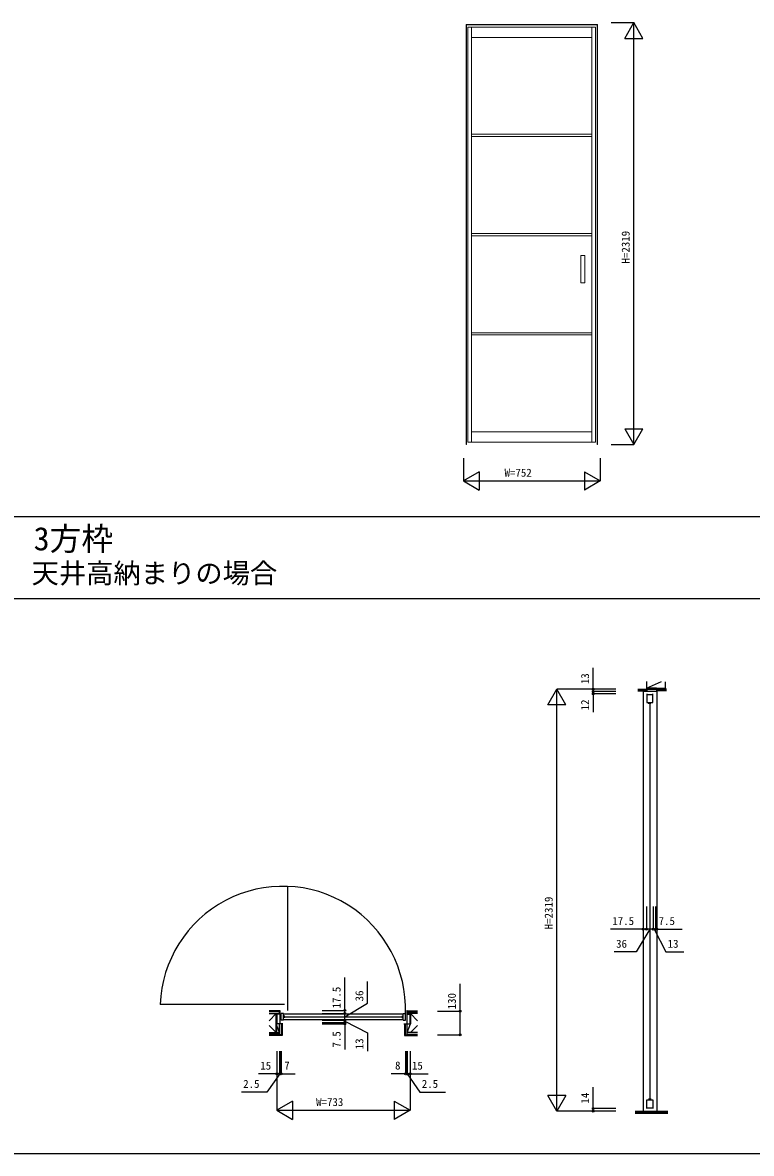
# Model space of a CAD drawing. Units: millimetres, scale not verified. Extents: x -14341 to 14340, y -10000 to 10000.
# Drawn here: x -8590 to -4584, y -10000 to -3785 of the extents above; entities that cross this region are included whole.
import ezdxf
from ezdxf.enums import TextEntityAlignment as Align

# ---------------------------------------------------------------- set-up
doc = ezdxf.new("R2010")
doc.units = ezdxf.units.MM
doc.header["$LTSCALE"] = 50
for name, color, linetype in [('0-0_0', 7, 'Continuous'), ('0-2_YKK_B1', 4, 'Continuous'), ('0-3_YKK_C1', 4, 'Continuous'), ('0-4_YKK_F1', 7, 'Continuous'), ('0-5_YKK_N1', 2, 'Continuous'), ('0-6_YKK_Z1', 7, 'Continuous')]:
    doc.layers.add(name, color=color, linetype=linetype)
doc.layers.add('0-1_YKK_A1', color=4, linetype='Continuous', lineweight=18)
doc.styles.add('ＭＳ ゴシック', font='')
doc.styles.get('ＭＳ ゴシック').set_extended_font_data('MS Gothic')

msp = doc.modelspace()

# ---------------------------------------------------------------- linework, layer by layer
at = {"layer": '0-1_YKK_A1'}
for p, q in [((-6151.9, -3795.45), (-5429.9, -3795.45)), ((-6151.9, -3795.45), (-6151.9, -6103.95)), ((-6149.4, -3795.45), (-6149.4, -6103.95)), ((-6149.4, -3797.95), (-5432.4, -3797.95)), ((-6142.4, -3809.95), (-5440.4, -3809.95)), ((-6142.4, -3809.95), (-6142.4, -6089.95)), ((-6122.4, -3809.95), (-6122.4, -6089.95)), ((-5460.4, -3809.95), (-5460.4, -6089.95)), ((-5440.4, -3809.95), (-5440.4, -6089.95)), ((-5432.4, -3795.45), (-5432.4, -6103.95)), ((-5429.9, -3795.45), (-5429.9, -6103.95)), ((-6122.4, -3865.95), (-5460.4, -3865.95)), ((-6122.4, -4398.87), (-5460.4, -4398.87)), ((-6122.4, -4410.87), (-5460.4, -4410.87)), ((-6122.4, -4943.95), (-5460.4, -4943.95)), ((-6122.4, -4955.95), (-5460.4, -4955.95)), ((-5521, -5064.95), (-5521, -5214.95)), ((-5521, -5064.95), (-5500, -5064.95)), ((-5500, -5064.95), (-5500, -5214.95)), ((-5521, -5214.95), (-5500, -5214.95)), ((-6122.4, -5489.02), (-5460.4, -5489.02)), ((-6122.4, -5501.02), (-5460.4, -5501.02)), ((-6142.4, -6089.95), (-5440.4, -6089.95)), ((-6122.4, -6033.95), (-5460.4, -6033.95)), ((-6149.4, -6103.95), (-6151.9, -6103.95)), ((-5432.4, -6103.95), (-5429.9, -6103.95))]:
    msp.add_line(p, q, dxfattribs=at)
at = {"layer": '0-1_YKK_A1', "color": 3}
msp.add_line((-5104.15, -7448.7), (-5104.15, -7442.7), dxfattribs=at)
at = {"layer": '0-2_YKK_B1'}
for p, q in [((-7134.77, -8532.2), (-7134.77, -9215.2)), ((-7150.77, -9181.2), (-7833.78, -9181.2)), ((-7178.28, -9213.7), (-7175.78, -9213.7)), ((-7175.78, -9213.7), (-7175.78, -9287.7)), ((-7156.77, -9232.7), (-6497.78, -9232.7)), ((-7148.77, -9244.85), (-7156.77, -9244.85)), ((-7148.77, -9253.55), (-7156.77, -9253.55)), ((-7154.77, -9249.2), (-6499.78, -9249.2)), ((-6505.78, -9244.85), (-6497.78, -9244.85)), ((-6505.78, -9253.55), (-6497.78, -9253.55)), ((-6477.78, -9213.7), (-6477.78, -9287.7)), ((-6477.78, -9213.7), (-6475.28, -9213.7)), ((-7159.78, -9287.7), (-7193.28, -9287.7)), ((-6497.78, -9265.7), (-7156.77, -9265.7)), ((-6493.78, -9287.7), (-6460.28, -9287.7))]:
    msp.add_line(p, q, dxfattribs=at)
for points in [[(-7175.78, -9233.7), (-7193.28, -9233.7), (-7193.28, -9287.7)], [(-7156.77, -9267.2), (-7156.77, -9231.2), (-7168.77, -9231.2)], [(-7156.77, -9267.2), (-7168.77, -9267.2), (-7168.77, -9231.2)], [(-6497.78, -9267.2), (-6497.78, -9231.2), (-6485.78, -9231.2)], [(-6497.78, -9267.2), (-6485.78, -9267.2), (-6485.78, -9231.2)], [(-6477.78, -9233.7), (-6460.28, -9233.7), (-6460.28, -9287.7)]]:
    msp.add_lwpolyline(points, dxfattribs=at)
msp.add_arc((-7159.77, -9206.2), 674.46, 357.87576, 177.87576, dxfattribs=at)
at = {"layer": '0-3_YKK_C1'}
for p, q in [((-5178.15, -7459.2), (-5178.15, -7461.7)), ((-5178.15, -7461.7), (-5178.15, -9767.7)), ((-5159.15, -7478.3), (-5126.15, -7478.3)), ((-5147.3, -7529.7), (-5147.3, -7521.7)), ((-5142.65, -7523.7), (-5142.65, -9703.7)), ((-5138, -7529.7), (-5138, -7521.7)), ((-5159.15, -9749.1), (-5126.15, -9749.1)), ((-5147.3, -9697.7), (-5147.3, -9705.7)), ((-5138, -9697.7), (-5138, -9705.7))]:
    msp.add_line(p, q, dxfattribs=at)
for points in [[(-5105.65, -7448.7), (-5105.65, -7461.7), (-5178.15, -7461.7)], [(-5105.65, -7448.7), (-5158.15, -7448.7), (-5158.15, -7461.7)], [(-5105.65, -7448.7), (-5104.15, -7448.7), (-5104.15, -9767.7)], [(-5159.15, -7473.7), (-5159.15, -7521.7), (-5126.15, -7521.7), (-5126.15, -7473.7)], [(-5159.15, -9753.7), (-5159.15, -9705.7), (-5126.15, -9705.7), (-5126.15, -9753.7)]]:
    msp.add_lwpolyline(points, dxfattribs=at)
at = {"layer": '0-4_YKK_F1'}
for p, q in [((-14340.9, -6499.7), (14159.1, -6499.7)), ((-14340.9, -6949.7), (14159.1, -6949.7)), ((-14340.9, -9999.7), (14340.12, -9999.7))]:
    msp.add_line(p, q, dxfattribs=at)
at = {"layer": '0-5_YKK_N1'}
for p, q in [((-5354.9, -3784.95), (-5229.9, -3784.95)), ((-5279.9, -3871.55), (-5229.9, -3784.95)), ((-5229.9, -6103.95), (-5229.9, -3784.95)), ((-5279.9, -6017.35), (-5179.9, -6017.35)), ((-5354.9, -6103.95), (-5229.9, -6103.95)), ((-6166.9, -6178.95), (-6166.9, -6303.95)), ((-5414.9, -6178.95), (-5414.9, -6303.95)), ((-6080.3, -6253.95), (-6166.9, -6303.95)), ((-6080.3, -6253.95), (-6080.3, -6353.95)), ((-5501.5, -6253.95), (-5501.5, -6353.95)), ((-5501.5, -6253.95), (-5414.9, -6303.95)), ((-6166.9, -6303.95), (-6080.3, -6353.95)), ((-6166.9, -6303.95), (-5414.9, -6303.95)), ((-5414.9, -6303.95), (-5501.5, -6353.95)), ((-5453.15, -7448.7), (-5453.15, -7330.97)), ((-5603.15, -7535.3), (-5653.15, -7448.7)), ((-5328.15, -7448.7), (-5653.15, -7448.7)), ((-5653.15, -9767.7), (-5653.15, -7448.7)), ((-5328.15, -7448.7), (-5453.15, -7448.7)), ((-5453.15, -7461.7), (-5453.15, -7448.7)), ((-5453.15, -7461.7), (-5453.15, -7461.52)), ((-5328.15, -7461.7), (-5453.15, -7461.7)), ((-5453.15, -7461.7), (-5453.15, -7473.7)), ((-5328.15, -7473.7), (-5453.15, -7473.7)), ((-5453.15, -7473.7), (-5453.15, -7575.06)), ((-5178.15, -8642.7), (-5178.15, -8767.7)), ((-5160.65, -8642.7), (-5160.65, -8767.7)), ((-5160.65, -8642.7), (-5160.65, -8767.7)), ((-5124.65, -8642.7), (-5124.65, -8767.7)), ((-5124.65, -8642.7), (-5124.65, -8767.7)), ((-5111.65, -8642.7), (-5111.65, -8767.7)), ((-5104.15, -8642.7), (-5104.15, -8767.7)), ((-5178.15, -8767.7), (-5358.51, -8767.7)), ((-5160.65, -8767.7), (-5178.15, -8767.7)), ((-5124.65, -8767.7), (-5160.65, -8767.7)), ((-5160.65, -8767.7), (-5160.47, -8767.7)), ((-5124.65, -8767.7), (-5124.83, -8767.7)), ((-5111.65, -8767.7), (-5124.65, -8767.7)), ((-5111.65, -8767.7), (-5124.65, -8767.7)), ((-5111.65, -8767.7), (-5104.15, -8767.7)), ((-5111.65, -8767.7), (-5111.47, -8767.7)), ((-5104.15, -8767.7), (-4963.79, -8767.7)), ((-6818.94, -9213.7), (-6818.94, -9033.34)), ((-6943.94, -9213.7), (-6818.94, -9213.7)), ((-6943.94, -9231.2), (-6818.94, -9231.2)), ((-6943.94, -9231.2), (-6818.94, -9231.2)), ((-6818.94, -9231.2), (-6818.94, -9213.7)), ((-6818.94, -9267.2), (-6818.94, -9231.2)), ((-6818.94, -9231.2), (-6818.94, -9231.38)), ((-6310.28, -9218.2), (-6185.27, -9218.2)), ((-6943.94, -9267.2), (-6818.94, -9267.2)), ((-6943.94, -9267.2), (-6818.94, -9267.2)), ((-6943.94, -9280.2), (-6818.94, -9280.2)), ((-6943.94, -9287.7), (-6818.94, -9287.7)), ((-6818.94, -9267.2), (-6818.94, -9267.02)), ((-6818.94, -9280.2), (-6818.94, -9267.2)), ((-6818.94, -9280.2), (-6818.94, -9267.2)), ((-6818.94, -9280.2), (-6818.94, -9287.7)), ((-6818.94, -9280.2), (-6818.94, -9280.38)), ((-6818.94, -9287.7), (-6818.94, -9428.06)), ((-6310.28, -9348.2), (-6185.27, -9348.2)), ((-7193.28, -9437.7), (-7193.28, -9762.7)), ((-7193.28, -9437.7), (-7193.28, -9562.7)), ((-7178.28, -9437.7), (-7178.28, -9562.7)), ((-7175.78, -9437.7), (-7175.78, -9562.7)), ((-7175.78, -9437.7), (-7175.78, -9562.7)), ((-7168.78, -9437.7), (-7168.78, -9562.7)), ((-6485.78, -9437.7), (-6485.78, -9562.7)), ((-6477.78, -9437.7), (-6477.78, -9562.7)), ((-6477.78, -9437.7), (-6477.78, -9562.7)), ((-6475.28, -9437.7), (-6475.28, -9562.7)), ((-6460.28, -9437.7), (-6460.28, -9562.7)), ((-6460.28, -9437.7), (-6460.28, -9762.7)), ((-7193.28, -9562.7), (-7293.64, -9562.7)), ((-7178.28, -9562.7), (-7193.28, -9562.7)), ((-7178.28, -9562.7), (-7178.46, -9562.7)), ((-7178.28, -9562.7), (-7175.78, -9562.7)), ((-7178.28, -9562.7), (-7175.78, -9562.7)), ((-7175.78, -9562.7), (-7168.78, -9562.7)), ((-7175.78, -9562.7), (-7175.6, -9562.7)), ((-7168.77, -9562.7), (-7091.19, -9562.7)), ((-6485.78, -9562.7), (-6563.36, -9562.7)), ((-6477.78, -9562.7), (-6485.78, -9562.7)), ((-6477.78, -9562.7), (-6477.96, -9562.7)), ((-6475.28, -9562.7), (-6477.78, -9562.7)), ((-6475.28, -9562.7), (-6477.78, -9562.7)), ((-6475.28, -9562.7), (-6475.1, -9562.7)), ((-6475.28, -9562.7), (-6460.28, -9562.7)), ((-6460.28, -9562.7), (-6359.92, -9562.7)), ((-5603.15, -9681.1), (-5703.15, -9681.1)), ((-5453.15, -9753.7), (-5453.15, -9635.97)), ((-7106.67, -9712.7), (-7193.28, -9762.7)), ((-7106.67, -9712.7), (-7106.67, -9812.7)), ((-6546.88, -9712.7), (-6546.88, -9812.7)), ((-6546.88, -9712.7), (-6460.28, -9762.7)), ((-5328.15, -9753.7), (-5453.15, -9753.7)), ((-5453.15, -9767.7), (-5453.15, -9753.7)), ((-7193.28, -9762.7), (-6460.28, -9762.7)), ((-7193.27, -9762.7), (-7106.67, -9812.7)), ((-6460.27, -9762.7), (-6546.88, -9812.7)), ((-5328.15, -9767.7), (-5653.15, -9767.7))]:
    msp.add_line(p, q, dxfattribs=at)
for points in [[(-5279.9, -3871.55), (-5179.9, -3871.55), (-5229.9, -3784.95)], [(-5279.9, -6017.35), (-5229.9, -6103.95), (-5179.9, -6017.35)], [(-5603.15, -7535.3), (-5703.15, -7535.3), (-5653.15, -7448.7)], [(-5328.15, -7461.7), (-5453.15, -7461.7), (-5453.15, -7461.88)], [(-5111.65, -8642.7), (-5111.65, -8767.7), (-5111.83, -8767.7)], [(-5142.65, -8767.7), (-5217.53, -8892.7), (-5337.53, -8892.7)], [(-5118.15, -8767.7), (-5054.31, -8892.7), (-4954.31, -8892.7)], [(-6818.94, -9249.2), (-6693.94, -9174.32), (-6693.94, -9054.32)], [(-6185.27, -9348.2), (-6185.27, -9218.2), (-6185.27, -9068.02)], [(-6943.94, -9280.2), (-6818.94, -9280.2), (-6818.94, -9280.02)], [(-6818.94, -9273.7), (-6693.94, -9337.54), (-6693.94, -9437.54)], [(-7178.28, -9437.7), (-7178.28, -9562.7), (-7178.1, -9562.7)], [(-6475.28, -9437.7), (-6475.28, -9562.7), (-6475.46, -9562.7)], [(-7177.03, -9562.7), (-7247.68, -9662.7), (-7387.68, -9662.7)], [(-6476.53, -9562.7), (-6405.81, -9662.7), (-6265.81, -9662.7)], [(-5603.15, -9681.1), (-5653.15, -9767.7), (-5703.15, -9681.1)], [(-5328.15, -9767.7), (-5453.15, -9767.7), (-5453.15, -9767.88)]]:
    msp.add_lwpolyline(points, dxfattribs=at)
for centre in [(-5453.15, -7448.7), (-5453.15, -7461.7), (-5453.15, -7473.7), (-5178.15, -8767.7), (-5160.65, -8767.7), (-5124.65, -8767.7), (-5111.65, -8767.7), (-5104.15, -8767.7), (-6818.94, -9213.7), (-6818.94, -9231.2), (-6185.28, -9218.2), (-6818.94, -9267.2), (-6818.94, -9280.2), (-6818.94, -9287.7), (-6185.28, -9348.2), (-7193.28, -9562.7), (-7178.28, -9562.7), (-7175.78, -9562.7), (-7168.78, -9562.7), (-6485.78, -9562.7), (-6477.78, -9562.7), (-6475.28, -9562.7), (-6460.28, -9562.7), (-5453.15, -9753.7), (-5453.15, -9767.7)]:
    msp.add_circle(centre, 5, dxfattribs=at)
at = {"layer": '0-6_YKK_Z1'}
for p, q in [((-5207.78, -7448.2), (-5161.15, -7448.2)), ((-5207.78, -7450.2), (-5161.15, -7450.2)), ((-5207.28, -7455.7), (-5161.15, -7455.7)), ((-5161.15, -7442.7), (-5077.34, -7406.78)), ((-5161.15, -7448.7), (-5104.65, -7442.7)), ((-5157.85, -7448.7), (-5104.15, -7448.7)), ((-5157.85, -7448.7), (-5104.15, -7448.7)), ((-5104.15, -7448.2), (-5056.15, -7442.7)), ((-5104.15, -7458.2), (-5104.15, -7445.7)), ((-5104.15, -7458.2), (-5104.15, -7445.7)), ((-5056.15, -7448.2), (-5104.15, -7448.2)), ((-5050.16, -7448.2), (-5104.15, -7448.2)), ((-5050.16, -7450.2), (-5104.15, -7450.2)), ((-5050.16, -7455.7), (-5104.15, -7455.7)), ((-5050.16, -7457.7), (-5104.15, -7457.7)), ((-5056.15, -7448.2), (-5056.15, -7407.28)), ((-7178.28, -9215.7), (-7235.54, -9215.7)), ((-7178.27, -9218.7), (-7235.54, -9218.7)), ((-7178.27, -9220.2), (-7235.54, -9220.2)), ((-7235.54, -9229.7), (-7178.27, -9229.7)), ((-7235.54, -9231.2), (-7178.27, -9231.2)), ((-7196.27, -9231.2), (-7235.54, -9270.47)), ((-7196.27, -9288.2), (-7193.28, -9231.2)), ((-7196.27, -9336.2), (-7196.27, -9231.2)), ((-7178.27, -9231.2), (-7178.27, -9215.7)), ((-6476.28, -9215.7), (-6419.01, -9215.7)), ((-6476.28, -9231.2), (-6476.28, -9215.7)), ((-6476.28, -9218.7), (-6419.01, -9218.7)), ((-6476.28, -9220.2), (-6419.01, -9220.2)), ((-6419.01, -9229.7), (-6476.28, -9229.7)), ((-6419.01, -9231.2), (-6476.28, -9231.2)), ((-6457.28, -9287.7), (-6460.28, -9231.2)), ((-6458.28, -9231.2), (-6419.01, -9270.47)), ((-6457.28, -9231.2), (-6457.28, -9287.7)), ((-7196.27, -9336.2), (-7235.54, -9296.93)), ((-7178.28, -9336.2), (-7196.27, -9288.2)), ((-7165.78, -9288.2), (-7196.27, -9288.2)), ((-7193.27, -9336.2), (-7193.27, -9288.2)), ((-7178.28, -9336.2), (-7178.28, -9288.2)), ((-7176.78, -9348.7), (-7176.77, -9288.2)), ((-7167.28, -9288.2), (-7167.28, -9348.7)), ((-7165.78, -9288.2), (-7165.78, -9348.7)), ((-6486.27, -9288.2), (-6486.27, -9348.7)), ((-6476.77, -9348.7), (-6476.78, -9288.2)), ((-6475.28, -9336.2), (-6475.28, -9288.2)), ((-6475.27, -9348.7), (-6475.28, -9288.2)), ((-6458.28, -9336.2), (-6419.01, -9296.93)), ((-7235.54, -9336.2), (-7176.77, -9336.2)), ((-7235.54, -9337.7), (-7176.77, -9337.7)), ((-7176.78, -9347.2), (-7235.54, -9347.2)), ((-7165.78, -9348.7), (-7235.54, -9348.7)), ((-6419.01, -9337.7), (-6475.28, -9337.7)), ((-6475.27, -9347.2), (-6419.01, -9347.2)), ((-5223.12, -9767.7), (-5043.12, -9767.7)), ((-5223.12, -9770.1), (-5043.12, -9770.1)), ((-5223.12, -9772.5), (-5043.12, -9772.5)), ((-5223.12, -9774.9), (-5043.12, -9774.9)), ((-5223.12, -9777.3), (-5043.12, -9777.3)), ((-5043.12, -9779.7), (-5223.12, -9779.7))]:
    msp.add_line(p, q, dxfattribs=at)
for points in [[(-5207.78, -7457.7), (-5161.15, -7457.7), (-5161.15, -7445.7)], [(-5161.15, -7406.78), (-5161.15, -7442.7), (-5056.02, -7442.7)], [(-5104.65, -7442.7), (-5161.15, -7442.7), (-5161.15, -7448.7), (-5104.65, -7448.7)], [(-7196.27, -9288.2), (-7193.28, -9288.2), (-7193.28, -9231.2), (-7196.27, -9231.2)], [(-6457.28, -9287.7), (-6460.28, -9287.7), (-6460.28, -9231.2)], [(-7162.78, -9288.2), (-7162.78, -9351.7), (-7235.54, -9351.7)], [(-6490.78, -9288.2), (-6490.78, -9351.7), (-6419.01, -9351.7)], [(-6487.78, -9288.2), (-6487.78, -9348.7), (-6419.01, -9348.7)], [(-6419.01, -9336.2), (-6475.27, -9336.2), (-6457.28, -9287.7)]]:
    msp.add_lwpolyline(points, dxfattribs=at)

# ---------------------------------------------------------------- texts
at = {"layer": '0-0_0', "style": 'ＭＳ ゴシック'}
for s, height, p in [('3方枠', 128.3, (-8529.35, -6723.98)), ('天井高納まりの場合', 110, (-8541.02, -6898.98))]:
    msp.add_text(s, height=height, dxfattribs=at).set_placement(p, align=Align.BOTTOM_LEFT)
at = {"layer": '0-5_YKK_N1', "style": 'ＭＳ ゴシック'}
for s, p in [('H=2319', (-5239.9, -5109.05)), ('13', (-5463.15, -7420.97)), ('12', (-5463.15, -7565.06)), ('H=2319', (-5663.15, -8768.2)), ('17.5', (-6828.94, -9203.34)), ('36', (-6703.94, -9164.32)), ('130', (-6195.27, -9208.02)), ('7.5', (-6828.94, -9418.06)), ('13', (-6703.94, -9427.54)), ('14', (-5463.15, -9725.97))]:
    msp.add_text(s, height=43.99, rotation=90, dxfattribs=at).set_placement(p, align=Align.BOTTOM_LEFT)
for s, p in [('W=752', (-5940.9, -6293.95)), ('17.5', (-5348.51, -8757.7)), ('7.5', (-5093.79, -8757.7)), ('36', (-5327.53, -8882.7)), ('13', (-5044.31, -8882.7)), ('15', (-7283.64, -9552.7)), ('7', (-7151.8, -9552.06)), ('8', (-6542.75, -9552.06)), ('15', (-6449.92, -9552.7)), ('2.5', (-7377.68, -9652.7)), ('2.5', (-6395.81, -9652.7)), ('W=733', (-6976.78, -9752.7))]:
    msp.add_text(s, height=43.99, dxfattribs=at).set_placement(p, align=Align.BOTTOM_LEFT)

doc.saveas('drawing.dxf')
